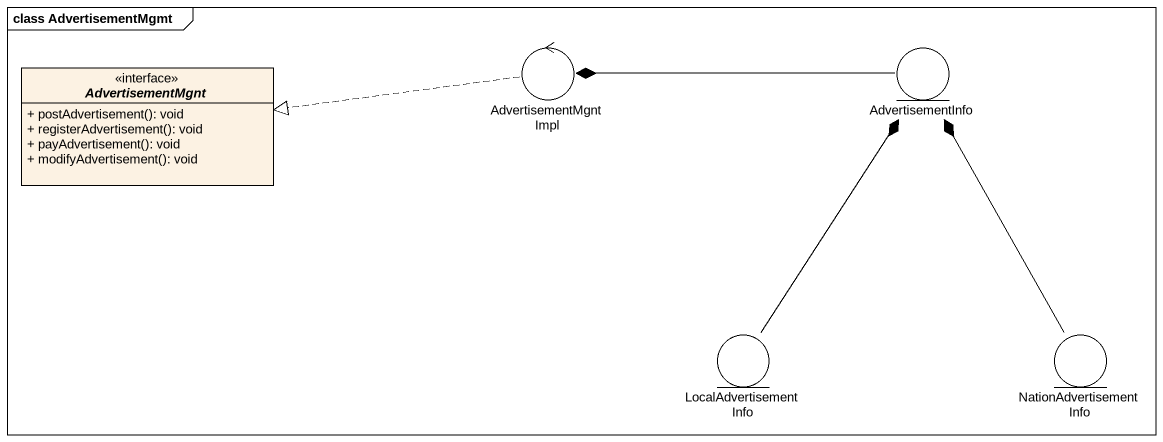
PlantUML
@startuml
mainframe class AdvertisementMgmt
allowmixing
hide circle
hide empty members
skinparam classAttributeIconSize 0
interface AdvertisementMgnt {
  + postAdvertisement(): void
  + registerAdvertisement(): void
  + payAdvertisement(): void
  + modifyAdvertisement(): void
}
control AdvertisementMgntImpl
entity AdvertisementInfo
entity LocalAdvertisementInfo
entity NationAdvertisementInfo
AdvertisementMgntImpl .left.|> AdvertisementMgnt
AdvertisementInfo -left-* AdvertisementMgntImpl
LocalAdvertisementInfo -up-* AdvertisementInfo
NationAdvertisementInfo -up-* AdvertisementInfo
@enduml
